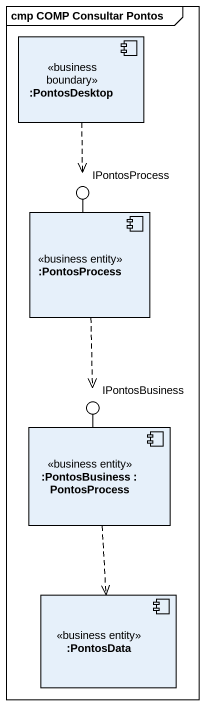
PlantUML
@startuml
mainframe cmp COMP Consultar Pontos
component ":PontosDesktop" as PontosDesktop <<business boundary>>
() IPontosProcess
component ":PontosProcess" as PontosProcess <<business entity>>
() IPontosBusiness
component ":PontosBusiness : PontosProcess" as PontosBusiness <<business entity>>
component ":PontosData" as PontosData <<business entity>>
PontosProcess -up- IPontosProcess
PontosBusiness -up- IPontosBusiness
PontosDesktop ..> IPontosProcess
PontosProcess ..> IPontosBusiness
PontosBusiness ..> PontosData
@enduml
